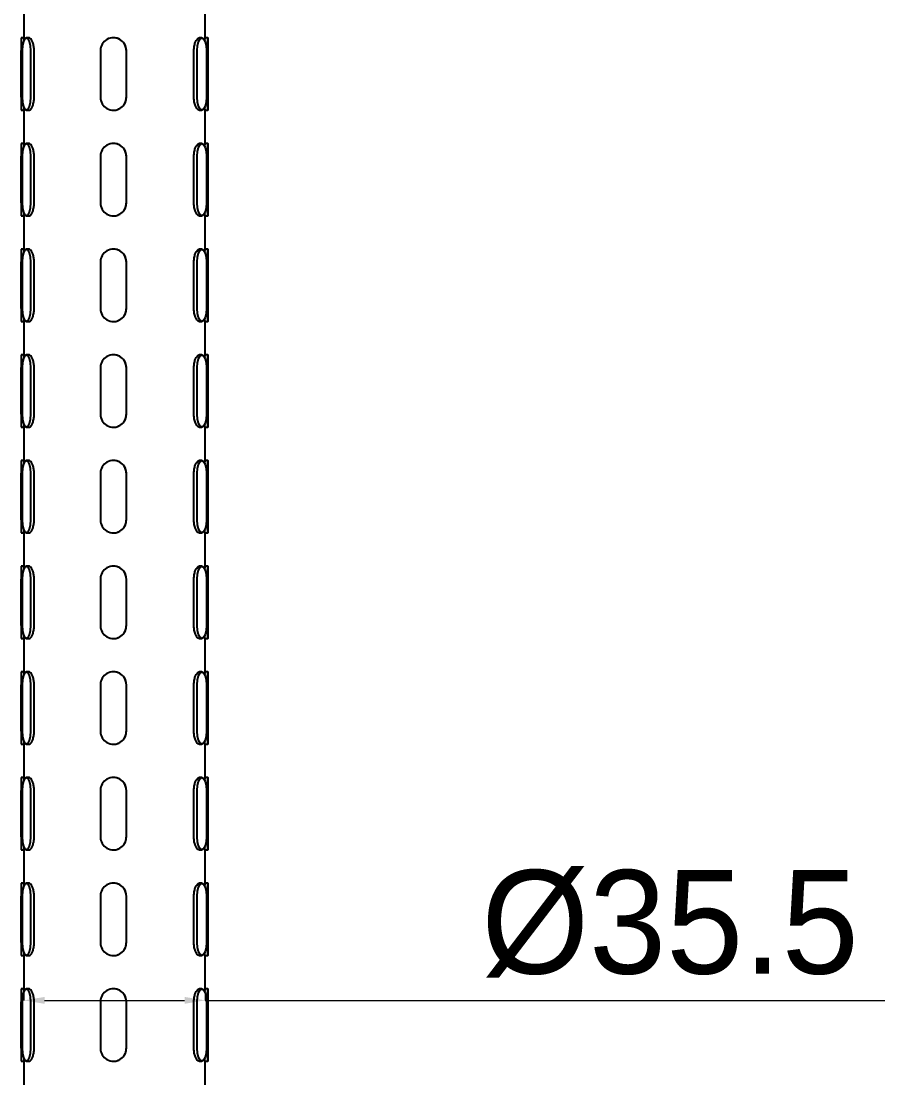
# Model space of a CAD drawing. Extents: x 0 to 2604, y 0 to 1908.
# Drawn here: x 962.3 to 1129, y 875.8 to 1079.8 of the extents above; entities that cross this region are included whole.
import ezdxf

# ---------------------------------------------------------------- set-up
doc = ezdxf.new("R2010")
doc.units = 0
doc.header["$LTSCALE"] = 10
doc.header["$MEASUREMENT"] = 0
doc.header["$PDMODE"] = 3
doc.header["$PDSIZE"] = -10
doc.layers.get('0').update_dxf_attribs({"linetype": 'CONTINUOUS'})
doc.layers.get('DEFPOINTS').update_dxf_attribs({"linetype": 'CONTINUOUS'})
doc.styles.add('Daelim Dimension', font='')
doc.styles.get('Daelim Dimension').set_extended_font_data('나눔고딕')
doc.dimstyles.new('DEFAULT', dxfattribs={"dimscale": 2, "dimtxt": 2, "dimasz": 2, "dimexe": 0, "dimexo": 2, "dimgap": 1, "dimtad": 1, "dimdec": 0, "dimzin": 9, "dimdsep": 46, "dimtxsty": 'Daelim Dimension', "dimcen": 0.5, "dimclrd": 5, "dimclre": 5, "dimclrt": 256, "dimadec": 1, "dimazin": 0, "dimtfac": 1, "dimtdec": 0, "dimtix": 1, "dimtmove": 0, "dimatfit": 3, "dimfxl": 1, "dimtolj": 1, "dimtzin": 1, "dimlwd": 9, "dimlwe": 9, "dimarcsym": 0})

# ---------------------------------------------------------------- blocks, each defined once
blk = doc.blocks.new('*D1')
at = {"color": 5, "lineweight": 9, "transparency": 16777216}
for p, q in [((962.84, 892.23), (962.84, 890.81)), ((997.84, 892.23), (997.84, 890.81)), ((966.84, 890.81), (993.84, 890.81)), ((997.84, 890.81), (1129.03, 890.81))]:
    blk.add_line(p, q, dxfattribs=at)
at = {"color": 5, "transparency": 16777216}
for points in [[(966.84, 891.47), (966.84, 890.14), (962.84, 890.81)], [(993.84, 891.47), (993.84, 890.14), (997.84, 890.81)]]:
    blk.add_solid(points, dxfattribs=at)
at = {"layer": 'DEFPOINTS', "color": 0, "transparency": 16777216}
for p in [(962.84, 896.23), (997.84, 896.23), (997.84, 890.81)]:
    blk.add_point(p, dxfattribs=at)
at = {"color": 7, "transparency": 16777216, "insert": (1087.57, 905.58), "char_height": 20, "attachment_point": 5, "style": 'Daelim Dimension'}
blk.add_mtext('\\A1;%%C35.5', dxfattribs=at)

msp = doc.modelspace()

# ---------------------------------------------------------------- linework, layer by layer
at = {"color": 7, "linetype": 'Continuous', "lineweight": 25}
for p, q in [((962.84, 1083.06), (962.84, 1076.6)), ((997.84, 1076.63), (997.84, 1083.09)), ((962.84, 1076.65), (962.34, 1076.65)), ((963.82, 1076.65), (963.35, 1076.65)), ((980.11, 1076.65), (980.11, 1076.65)), ((997.17, 1076.65), (996.7, 1076.65)), ((998.34, 1076.65), (997.83, 1076.65)), ((962.31, 1065.15), (962.31, 1074.15)), ((962.52, 1074.15), (962.52, 1065.15)), ((964.17, 1065.15), (964.17, 1074.15)), ((964.81, 1065.15), (964.81, 1074.15)), ((977.61, 1074.15), (977.61, 1065.15)), ((982.61, 1065.15), (982.61, 1074.15)), ((982.62, 1065.15), (982.62, 1074.15)), ((995.65, 1065.15), (995.65, 1074.15)), ((996.29, 1065.15), (996.29, 1074.15)), ((998.06, 1074.15), (998.06, 1065.15)), ((998.3, 1065.15), (998.3, 1074.15)), ((998.37, 1074.15), (998.37, 1065.15)), ((962.34, 1062.65), (962.84, 1062.65)), ((962.84, 1062.66), (962.84, 1056.2)), ((963.35, 1062.65), (963.82, 1062.65)), ((980.11, 1062.65), (980.11, 1062.65)), ((996.7, 1062.65), (997.17, 1062.65)), ((997.83, 1062.65), (998.34, 1062.65)), ((997.84, 1056.23), (997.84, 1062.69)), ((962.84, 1056.25), (962.34, 1056.25)), ((963.82, 1056.25), (963.35, 1056.25)), ((980.11, 1056.25), (980.11, 1056.25)), ((997.17, 1056.25), (996.7, 1056.25)), ((998.34, 1056.25), (997.83, 1056.25)), ((962.31, 1044.75), (962.31, 1053.75)), ((962.52, 1053.75), (962.52, 1044.75)), ((964.17, 1044.75), (964.17, 1053.75)), ((964.81, 1044.75), (964.81, 1053.75)), ((977.61, 1053.75), (977.61, 1044.75)), ((982.61, 1044.75), (982.61, 1053.75)), ((982.62, 1044.75), (982.62, 1053.75)), ((995.65, 1044.75), (995.65, 1053.75)), ((996.29, 1044.75), (996.29, 1053.75)), ((998.06, 1053.75), (998.06, 1044.75)), ((998.3, 1044.75), (998.3, 1053.75)), ((998.37, 1053.75), (998.37, 1044.75)), ((962.34, 1042.25), (962.84, 1042.25)), ((962.84, 1042.26), (962.84, 1035.8)), ((963.35, 1042.25), (963.82, 1042.25)), ((980.11, 1042.25), (980.11, 1042.25)), ((996.7, 1042.25), (997.17, 1042.25)), ((997.83, 1042.25), (998.34, 1042.25)), ((997.84, 1035.83), (997.84, 1042.29)), ((962.84, 1035.85), (962.34, 1035.85)), ((963.82, 1035.85), (963.35, 1035.85)), ((980.11, 1035.85), (980.11, 1035.85)), ((997.17, 1035.85), (996.7, 1035.85)), ((998.34, 1035.85), (997.83, 1035.85)), ((962.31, 1024.35), (962.31, 1033.35)), ((962.52, 1033.35), (962.52, 1024.35)), ((964.17, 1024.35), (964.17, 1033.35)), ((964.81, 1024.35), (964.81, 1033.35)), ((977.61, 1033.35), (977.61, 1024.35)), ((982.61, 1024.35), (982.61, 1033.35)), ((982.62, 1024.35), (982.62, 1033.35)), ((995.65, 1024.35), (995.65, 1033.35)), ((996.29, 1024.35), (996.29, 1033.35)), ((998.06, 1033.35), (998.06, 1024.35)), ((998.3, 1024.35), (998.3, 1033.35)), ((998.37, 1033.35), (998.37, 1024.35)), ((962.34, 1021.85), (962.84, 1021.85)), ((962.84, 1021.86), (962.84, 1015.4)), ((963.35, 1021.85), (963.82, 1021.85)), ((980.11, 1021.85), (980.11, 1021.85)), ((996.7, 1021.85), (997.17, 1021.85)), ((997.83, 1021.85), (998.34, 1021.85)), ((997.84, 1015.43), (997.84, 1021.89)), ((962.84, 1015.45), (962.34, 1015.45)), ((963.82, 1015.45), (963.35, 1015.45)), ((980.11, 1015.45), (980.11, 1015.45)), ((997.17, 1015.45), (996.7, 1015.45)), ((998.34, 1015.45), (997.83, 1015.45)), ((962.31, 1003.95), (962.31, 1012.95)), ((962.52, 1012.95), (962.52, 1003.95)), ((964.17, 1003.95), (964.17, 1012.95)), ((964.81, 1003.95), (964.81, 1012.95)), ((977.61, 1012.95), (977.61, 1003.95)), ((982.61, 1003.95), (982.61, 1012.95)), ((982.62, 1003.95), (982.62, 1012.95)), ((995.65, 1003.95), (995.65, 1012.95)), ((996.29, 1003.95), (996.29, 1012.95)), ((998.06, 1012.95), (998.06, 1003.95)), ((998.3, 1003.95), (998.3, 1012.95)), ((998.37, 1012.95), (998.37, 1003.95)), ((962.34, 1001.45), (962.84, 1001.45)), ((962.84, 1001.46), (962.84, 995)), ((963.35, 1001.45), (963.82, 1001.45)), ((980.11, 1001.45), (980.11, 1001.45)), ((996.7, 1001.45), (997.17, 1001.45)), ((997.83, 1001.45), (998.34, 1001.45)), ((997.84, 995.03), (997.84, 1001.49)), ((962.84, 995.05), (962.34, 995.05)), ((963.82, 995.05), (963.35, 995.05)), ((980.11, 995.05), (980.11, 995.05)), ((997.17, 995.05), (996.7, 995.05)), ((998.34, 995.05), (997.83, 995.05)), ((962.31, 983.55), (962.31, 992.55)), ((962.52, 992.55), (962.52, 983.55)), ((964.17, 983.55), (964.17, 992.55)), ((964.81, 983.55), (964.81, 992.55)), ((977.61, 992.55), (977.61, 983.55)), ((982.61, 983.55), (982.61, 992.55)), ((982.62, 983.55), (982.62, 992.55)), ((995.65, 983.55), (995.65, 992.55)), ((996.29, 983.55), (996.29, 992.55)), ((998.06, 992.55), (998.06, 983.55)), ((998.3, 983.55), (998.3, 992.55)), ((998.37, 992.55), (998.37, 983.55)), ((962.34, 981.05), (962.84, 981.05)), ((962.84, 981.06), (962.84, 974.6)), ((963.35, 981.05), (963.82, 981.05)), ((980.11, 981.05), (980.11, 981.05)), ((996.7, 981.05), (997.17, 981.05)), ((997.83, 981.05), (998.34, 981.05)), ((997.84, 974.63), (997.84, 981.09)), ((962.84, 974.65), (962.34, 974.65)), ((963.82, 974.65), (963.35, 974.65)), ((980.11, 974.65), (980.11, 974.65)), ((997.17, 974.65), (996.7, 974.65)), ((998.34, 974.65), (997.83, 974.65)), ((962.31, 963.15), (962.31, 972.15)), ((962.52, 972.15), (962.52, 963.15)), ((964.17, 963.15), (964.17, 972.15)), ((964.81, 963.15), (964.81, 972.15)), ((977.61, 972.15), (977.61, 963.15)), ((982.61, 963.15), (982.61, 972.15)), ((982.62, 963.15), (982.62, 972.15)), ((995.65, 963.15), (995.65, 972.15)), ((996.29, 963.15), (996.29, 972.15)), ((998.06, 972.15), (998.06, 963.15)), ((998.3, 963.15), (998.3, 972.15)), ((998.37, 972.15), (998.37, 963.15)), ((962.34, 960.65), (962.84, 960.65)), ((962.84, 960.66), (962.84, 954.2)), ((963.35, 960.65), (963.82, 960.65)), ((980.11, 960.65), (980.11, 960.65)), ((996.7, 960.65), (997.17, 960.65)), ((997.83, 960.65), (998.34, 960.65)), ((997.84, 954.23), (997.84, 960.69)), ((962.84, 954.25), (962.34, 954.25)), ((963.82, 954.25), (963.35, 954.25)), ((980.11, 954.25), (980.11, 954.25)), ((997.17, 954.25), (996.7, 954.25)), ((998.34, 954.25), (997.83, 954.25)), ((962.31, 942.75), (962.31, 951.75)), ((962.52, 951.75), (962.52, 942.75)), ((964.17, 942.75), (964.17, 951.75)), ((964.81, 942.75), (964.81, 951.75)), ((977.61, 951.75), (977.61, 942.75)), ((982.61, 942.75), (982.61, 951.75)), ((982.62, 942.75), (982.62, 951.75)), ((995.65, 942.75), (995.65, 951.75)), ((996.29, 942.75), (996.29, 951.75)), ((998.06, 951.75), (998.06, 942.75)), ((998.3, 942.75), (998.3, 951.75)), ((998.37, 951.75), (998.37, 942.75)), ((962.34, 940.25), (962.84, 940.25)), ((962.84, 940.26), (962.84, 933.8)), ((963.35, 940.25), (963.82, 940.25)), ((980.11, 940.25), (980.11, 940.25)), ((996.7, 940.25), (997.17, 940.25)), ((997.83, 940.25), (998.34, 940.25)), ((997.84, 933.83), (997.84, 940.29)), ((962.84, 933.85), (962.34, 933.85)), ((963.82, 933.85), (963.35, 933.85)), ((980.11, 933.85), (980.11, 933.85)), ((997.17, 933.85), (996.7, 933.85)), ((998.34, 933.85), (997.83, 933.85)), ((962.31, 922.35), (962.31, 931.35)), ((962.52, 931.35), (962.52, 922.35)), ((964.17, 922.35), (964.17, 931.35)), ((964.81, 922.35), (964.81, 931.35)), ((977.61, 931.35), (977.61, 922.35)), ((982.61, 922.35), (982.61, 931.35)), ((982.62, 922.35), (982.62, 931.35)), ((995.65, 922.35), (995.65, 931.35)), ((996.29, 922.35), (996.29, 931.35)), ((998.06, 931.35), (998.06, 922.35)), ((998.3, 922.35), (998.3, 931.35)), ((998.37, 931.35), (998.37, 922.35)), ((962.34, 919.85), (962.84, 919.85)), ((962.84, 919.86), (962.84, 913.4)), ((963.35, 919.85), (963.82, 919.85)), ((980.11, 919.85), (980.11, 919.85)), ((996.7, 919.85), (997.17, 919.85)), ((997.83, 919.85), (998.34, 919.85)), ((997.84, 913.43), (997.84, 919.89)), ((962.84, 913.45), (962.34, 913.45)), ((963.82, 913.45), (963.35, 913.45)), ((980.11, 913.45), (980.11, 913.45)), ((997.17, 913.45), (996.7, 913.45)), ((998.34, 913.45), (997.83, 913.45)), ((962.31, 901.95), (962.31, 910.95)), ((962.52, 910.95), (962.52, 901.95)), ((964.17, 901.95), (964.17, 910.95)), ((964.81, 901.95), (964.81, 910.95)), ((977.61, 910.95), (977.61, 901.95)), ((982.61, 901.95), (982.61, 910.95)), ((982.62, 901.95), (982.62, 910.95)), ((995.65, 901.95), (995.65, 910.95)), ((996.29, 901.95), (996.29, 910.95)), ((998.06, 910.95), (998.06, 901.95)), ((998.3, 901.95), (998.3, 910.95)), ((998.37, 910.95), (998.37, 901.95)), ((962.34, 899.45), (962.84, 899.45)), ((962.84, 899.46), (962.84, 893)), ((963.35, 899.45), (963.82, 899.45)), ((980.11, 899.45), (980.11, 899.45)), ((996.7, 899.45), (997.17, 899.45)), ((997.83, 899.45), (998.34, 899.45)), ((997.84, 893.03), (997.84, 899.49)), ((962.84, 893.05), (962.34, 893.05)), ((963.82, 893.05), (963.35, 893.05)), ((980.11, 893.05), (980.11, 893.05)), ((997.17, 893.05), (996.7, 893.05)), ((998.34, 893.05), (997.83, 893.05)), ((962.31, 881.55), (962.31, 890.55)), ((962.52, 890.55), (962.52, 881.55)), ((964.17, 881.55), (964.17, 890.55)), ((964.81, 881.55), (964.81, 890.55)), ((977.61, 890.55), (977.61, 881.55)), ((982.61, 881.55), (982.61, 890.55)), ((982.62, 881.55), (982.62, 890.55)), ((995.65, 881.55), (995.65, 890.55)), ((996.29, 881.55), (996.29, 890.55)), ((998.06, 890.55), (998.06, 881.55)), ((998.3, 881.55), (998.3, 890.55)), ((998.37, 890.55), (998.37, 881.55)), ((962.34, 879.05), (962.84, 879.05)), ((962.84, 879.06), (962.84, 872.6)), ((963.35, 879.05), (963.82, 879.05)), ((980.11, 879.05), (980.11, 879.05)), ((996.7, 879.05), (997.17, 879.05)), ((997.83, 879.05), (998.34, 879.05)), ((997.84, 872.63), (997.84, 879.09))]:
    msp.add_line(p, q, dxfattribs=at)
at = {"color": 7, "linetype": 'Continuous', "lineweight": 25, "flags": 128}
for points in [[(964.17, 1074.15), (964.11, 1075.1), (963.93, 1075.91), (963.66, 1076.46), (963.35, 1076.65), (963.03, 1076.46), (962.76, 1075.91), (962.58, 1075.1), (962.52, 1074.15)], [(996.29, 1074.15), (996.35, 1075.1), (996.55, 1075.91), (996.83, 1076.46), (997.17, 1076.65), (997.51, 1076.46), (997.8, 1075.91), (997.99, 1075.1), (998.06, 1074.15)], [(998.3, 1074.15), (998.31, 1075.1), (998.31, 1075.91), (998.32, 1076.46), (998.34, 1076.65), (998.35, 1076.46), (998.36, 1075.91), (998.36, 1075.1), (998.37, 1074.15)], [(962.52, 1065.15), (962.58, 1064.19), (962.76, 1063.38), (963.03, 1062.84), (963.35, 1062.65), (963.66, 1062.84), (963.93, 1063.38), (964.11, 1064.19), (964.17, 1065.15)], [(998.06, 1065.15), (997.99, 1064.19), (997.8, 1063.38), (997.51, 1062.84), (997.17, 1062.65), (996.83, 1062.84), (996.55, 1063.38), (996.35, 1064.19), (996.29, 1065.15)], [(998.37, 1065.15), (998.36, 1064.19), (998.36, 1063.38), (998.35, 1062.84), (998.34, 1062.65), (998.32, 1062.84), (998.31, 1063.38), (998.31, 1064.19), (998.3, 1065.15)], [(964.17, 1053.75), (964.11, 1054.7), (963.93, 1055.51), (963.66, 1056.06), (963.35, 1056.25), (963.03, 1056.06), (962.76, 1055.51), (962.58, 1054.7), (962.52, 1053.75)], [(996.29, 1053.75), (996.35, 1054.7), (996.55, 1055.51), (996.83, 1056.06), (997.17, 1056.25), (997.51, 1056.06), (997.8, 1055.51), (997.99, 1054.7), (998.06, 1053.75)], [(998.3, 1053.75), (998.31, 1054.7), (998.31, 1055.51), (998.32, 1056.06), (998.34, 1056.25), (998.35, 1056.06), (998.36, 1055.51), (998.36, 1054.7), (998.37, 1053.75)], [(962.52, 1044.75), (962.58, 1043.79), (962.76, 1042.98), (963.03, 1042.44), (963.35, 1042.25), (963.66, 1042.44), (963.93, 1042.98), (964.11, 1043.79), (964.17, 1044.75)], [(998.06, 1044.75), (997.99, 1043.79), (997.8, 1042.98), (997.51, 1042.44), (997.17, 1042.25), (996.83, 1042.44), (996.55, 1042.98), (996.35, 1043.79), (996.29, 1044.75)], [(998.37, 1044.75), (998.36, 1043.79), (998.36, 1042.98), (998.35, 1042.44), (998.34, 1042.25), (998.32, 1042.44), (998.31, 1042.98), (998.31, 1043.79), (998.3, 1044.75)], [(964.17, 1033.35), (964.11, 1034.3), (963.93, 1035.11), (963.66, 1035.66), (963.35, 1035.85), (963.03, 1035.66), (962.76, 1035.11), (962.58, 1034.3), (962.52, 1033.35)], [(996.29, 1033.35), (996.35, 1034.3), (996.55, 1035.11), (996.83, 1035.66), (997.17, 1035.85), (997.51, 1035.66), (997.8, 1035.11), (997.99, 1034.3), (998.06, 1033.35)], [(998.3, 1033.35), (998.31, 1034.3), (998.31, 1035.11), (998.32, 1035.66), (998.34, 1035.85), (998.35, 1035.66), (998.36, 1035.11), (998.36, 1034.3), (998.37, 1033.35)], [(962.52, 1024.35), (962.58, 1023.39), (962.76, 1022.58), (963.03, 1022.04), (963.35, 1021.85), (963.66, 1022.04), (963.93, 1022.58), (964.11, 1023.39), (964.17, 1024.35)], [(998.06, 1024.35), (997.99, 1023.39), (997.8, 1022.58), (997.51, 1022.04), (997.17, 1021.85), (996.83, 1022.04), (996.55, 1022.58), (996.35, 1023.39), (996.29, 1024.35)], [(998.37, 1024.35), (998.36, 1023.39), (998.36, 1022.58), (998.35, 1022.04), (998.34, 1021.85), (998.32, 1022.04), (998.31, 1022.58), (998.31, 1023.39), (998.3, 1024.35)], [(964.17, 1012.95), (964.11, 1013.9), (963.93, 1014.71), (963.66, 1015.26), (963.35, 1015.45), (963.03, 1015.26), (962.76, 1014.71), (962.58, 1013.9), (962.52, 1012.95)], [(996.29, 1012.95), (996.35, 1013.9), (996.55, 1014.71), (996.83, 1015.26), (997.17, 1015.45), (997.51, 1015.26), (997.8, 1014.71), (997.99, 1013.9), (998.06, 1012.95)], [(998.3, 1012.95), (998.31, 1013.9), (998.31, 1014.71), (998.32, 1015.26), (998.34, 1015.45), (998.35, 1015.26), (998.36, 1014.71), (998.36, 1013.9), (998.37, 1012.95)], [(962.52, 1003.95), (962.58, 1002.99), (962.76, 1002.18), (963.03, 1001.64), (963.35, 1001.45), (963.66, 1001.64), (963.93, 1002.18), (964.11, 1002.99), (964.17, 1003.95)], [(998.06, 1003.95), (997.99, 1002.99), (997.8, 1002.18), (997.51, 1001.64), (997.17, 1001.45), (996.83, 1001.64), (996.55, 1002.18), (996.35, 1002.99), (996.29, 1003.95)], [(998.37, 1003.95), (998.36, 1002.99), (998.36, 1002.18), (998.35, 1001.64), (998.34, 1001.45), (998.32, 1001.64), (998.31, 1002.18), (998.31, 1002.99), (998.3, 1003.95)], [(964.17, 992.55), (964.11, 993.5), (963.93, 994.31), (963.66, 994.86), (963.35, 995.05), (963.03, 994.86), (962.76, 994.31), (962.58, 993.5), (962.52, 992.55)], [(996.29, 992.55), (996.35, 993.5), (996.55, 994.31), (996.83, 994.86), (997.17, 995.05), (997.51, 994.86), (997.8, 994.31), (997.99, 993.5), (998.06, 992.55)], [(998.3, 992.55), (998.31, 993.5), (998.31, 994.31), (998.32, 994.86), (998.34, 995.05), (998.35, 994.86), (998.36, 994.31), (998.36, 993.5), (998.37, 992.55)], [(962.52, 983.55), (962.58, 982.59), (962.76, 981.78), (963.03, 981.24), (963.35, 981.05), (963.66, 981.24), (963.93, 981.78), (964.11, 982.59), (964.17, 983.55)], [(998.06, 983.55), (997.99, 982.59), (997.8, 981.78), (997.51, 981.24), (997.17, 981.05), (996.83, 981.24), (996.55, 981.78), (996.35, 982.59), (996.29, 983.55)], [(998.37, 983.55), (998.36, 982.59), (998.36, 981.78), (998.35, 981.24), (998.34, 981.05), (998.32, 981.24), (998.31, 981.78), (998.31, 982.59), (998.3, 983.55)], [(964.17, 972.15), (964.11, 973.1), (963.93, 973.91), (963.66, 974.46), (963.35, 974.65), (963.03, 974.46), (962.76, 973.91), (962.58, 973.1), (962.52, 972.15)], [(996.29, 972.15), (996.35, 973.1), (996.55, 973.91), (996.83, 974.46), (997.17, 974.65), (997.51, 974.46), (997.8, 973.91), (997.99, 973.1), (998.06, 972.15)], [(998.3, 972.15), (998.31, 973.1), (998.31, 973.91), (998.32, 974.46), (998.34, 974.65), (998.35, 974.46), (998.36, 973.91), (998.36, 973.1), (998.37, 972.15)], [(962.52, 963.15), (962.58, 962.19), (962.76, 961.38), (963.03, 960.84), (963.35, 960.65), (963.66, 960.84), (963.93, 961.38), (964.11, 962.19), (964.17, 963.15)], [(998.06, 963.15), (997.99, 962.19), (997.8, 961.38), (997.51, 960.84), (997.17, 960.65), (996.83, 960.84), (996.55, 961.38), (996.35, 962.19), (996.29, 963.15)], [(998.37, 963.15), (998.36, 962.19), (998.36, 961.38), (998.35, 960.84), (998.34, 960.65), (998.32, 960.84), (998.31, 961.38), (998.31, 962.19), (998.3, 963.15)], [(964.17, 951.75), (964.11, 952.7), (963.93, 953.51), (963.66, 954.06), (963.35, 954.25), (963.03, 954.06), (962.76, 953.51), (962.58, 952.7), (962.52, 951.75)], [(996.29, 951.75), (996.35, 952.7), (996.55, 953.51), (996.83, 954.06), (997.17, 954.25), (997.51, 954.06), (997.8, 953.51), (997.99, 952.7), (998.06, 951.75)], [(998.3, 951.75), (998.31, 952.7), (998.31, 953.51), (998.32, 954.06), (998.34, 954.25), (998.35, 954.06), (998.36, 953.51), (998.36, 952.7), (998.37, 951.75)], [(962.52, 942.75), (962.58, 941.79), (962.76, 940.98), (963.03, 940.44), (963.35, 940.25), (963.66, 940.44), (963.93, 940.98), (964.11, 941.79), (964.17, 942.75)], [(998.06, 942.75), (997.99, 941.79), (997.8, 940.98), (997.51, 940.44), (997.17, 940.25), (996.83, 940.44), (996.55, 940.98), (996.35, 941.79), (996.29, 942.75)], [(998.37, 942.75), (998.36, 941.79), (998.36, 940.98), (998.35, 940.44), (998.34, 940.25), (998.32, 940.44), (998.31, 940.98), (998.31, 941.79), (998.3, 942.75)], [(964.17, 931.35), (964.11, 932.3), (963.93, 933.11), (963.66, 933.66), (963.35, 933.85), (963.03, 933.66), (962.76, 933.11), (962.58, 932.3), (962.52, 931.35)], [(996.29, 931.35), (996.35, 932.3), (996.55, 933.11), (996.83, 933.66), (997.17, 933.85), (997.51, 933.66), (997.8, 933.11), (997.99, 932.3), (998.06, 931.35)], [(998.3, 931.35), (998.31, 932.3), (998.31, 933.11), (998.32, 933.66), (998.34, 933.85), (998.35, 933.66), (998.36, 933.11), (998.36, 932.3), (998.37, 931.35)], [(962.52, 922.35), (962.58, 921.39), (962.76, 920.58), (963.03, 920.04), (963.35, 919.85), (963.66, 920.04), (963.93, 920.58), (964.11, 921.39), (964.17, 922.35)], [(998.06, 922.35), (997.99, 921.39), (997.8, 920.58), (997.51, 920.04), (997.17, 919.85), (996.83, 920.04), (996.55, 920.58), (996.35, 921.39), (996.29, 922.35)], [(998.37, 922.35), (998.36, 921.39), (998.36, 920.58), (998.35, 920.04), (998.34, 919.85), (998.32, 920.04), (998.31, 920.58), (998.31, 921.39), (998.3, 922.35)], [(964.17, 910.95), (964.11, 911.9), (963.93, 912.71), (963.66, 913.26), (963.35, 913.45), (963.03, 913.26), (962.76, 912.71), (962.58, 911.9), (962.52, 910.95)], [(996.29, 910.95), (996.35, 911.9), (996.55, 912.71), (996.83, 913.26), (997.17, 913.45), (997.51, 913.26), (997.8, 912.71), (997.99, 911.9), (998.06, 910.95)], [(998.3, 910.95), (998.31, 911.9), (998.31, 912.71), (998.32, 913.26), (998.34, 913.45), (998.35, 913.26), (998.36, 912.71), (998.36, 911.9), (998.37, 910.95)], [(962.52, 901.95), (962.58, 900.99), (962.76, 900.18), (963.03, 899.64), (963.35, 899.45), (963.66, 899.64), (963.93, 900.18), (964.11, 900.99), (964.17, 901.95)], [(998.06, 901.95), (997.99, 900.99), (997.8, 900.18), (997.51, 899.64), (997.17, 899.45), (996.83, 899.64), (996.55, 900.18), (996.35, 900.99), (996.29, 901.95)], [(998.37, 901.95), (998.36, 900.99), (998.36, 900.18), (998.35, 899.64), (998.34, 899.45), (998.32, 899.64), (998.31, 900.18), (998.31, 900.99), (998.3, 901.95)], [(964.17, 890.55), (964.11, 891.5), (963.93, 892.31), (963.66, 892.86), (963.35, 893.05), (963.03, 892.86), (962.76, 892.31), (962.58, 891.5), (962.52, 890.55)], [(996.29, 890.55), (996.35, 891.5), (996.55, 892.31), (996.83, 892.86), (997.17, 893.05), (997.51, 892.86), (997.8, 892.31), (997.99, 891.5), (998.06, 890.55)], [(998.3, 890.55), (998.31, 891.5), (998.31, 892.31), (998.32, 892.86), (998.34, 893.05), (998.35, 892.86), (998.36, 892.31), (998.36, 891.5), (998.37, 890.55)], [(962.52, 881.55), (962.58, 880.59), (962.76, 879.78), (963.03, 879.24), (963.35, 879.05), (963.66, 879.24), (963.93, 879.78), (964.11, 880.59), (964.17, 881.55)], [(998.06, 881.55), (997.99, 880.59), (997.8, 879.78), (997.51, 879.24), (997.17, 879.05), (996.83, 879.24), (996.55, 879.78), (996.35, 880.59), (996.29, 881.55)], [(998.37, 881.55), (998.36, 880.59), (998.36, 879.78), (998.35, 879.24), (998.34, 879.05), (998.32, 879.24), (998.31, 879.78), (998.31, 880.59), (998.3, 881.55)]]:
    msp.add_lwpolyline(points, dxfattribs=at)
at = {"color": 7, "linetype": 'Continuous', "lineweight": 25}
for centre, radius, start, end in [((1011.64, 1074.77), 49.34, 177.8221, 180.7257), ((980.11, 1074.15), 2.5, 359.9965, 180.0035), ((1011.64, 1064.52), 49.34, 179.2743, 182.1779), ((980.11, 1065.15), 2.5, 179.9965, 0.0035), ((1011.64, 1054.37), 49.34, 177.8221, 180.7257), ((980.11, 1053.75), 2.5, 359.9965, 180.0035), ((1011.64, 1044.12), 49.34, 179.2743, 182.1779), ((980.11, 1044.75), 2.5, 179.9965, 0.0035), ((1011.64, 1033.97), 49.34, 177.8221, 180.7257), ((980.11, 1033.35), 2.5, 359.9965, 180.0035), ((1011.64, 1023.72), 49.34, 179.2743, 182.1779), ((980.11, 1024.35), 2.5, 179.9965, 0.0035), ((1011.64, 1013.57), 49.34, 177.8221, 180.7257), ((980.11, 1012.95), 2.5, 359.9965, 180.0035), ((1011.64, 1003.32), 49.34, 179.2743, 182.1779), ((980.11, 1003.95), 2.5, 179.9965, 0.0035), ((1011.64, 993.17), 49.34, 177.8221, 180.7257), ((980.11, 992.55), 2.5, 359.9965, 180.0035), ((1011.64, 982.92), 49.34, 179.2743, 182.1779), ((980.11, 983.55), 2.5, 179.9965, 0.0035), ((1011.64, 972.77), 49.34, 177.8221, 180.7257), ((980.11, 972.15), 2.5, 359.9965, 180.0035), ((1011.64, 962.52), 49.34, 179.2743, 182.1779), ((980.11, 963.15), 2.5, 179.9965, 0.0035), ((1011.64, 952.37), 49.34, 177.8221, 180.7257), ((980.11, 951.75), 2.5, 359.9965, 180.0035), ((1011.64, 942.12), 49.34, 179.2743, 182.1779), ((980.11, 942.75), 2.5, 179.9965, 0.0035), ((1011.64, 931.97), 49.34, 177.8221, 180.7257), ((980.11, 931.35), 2.5, 359.9965, 180.0035), ((1011.64, 921.72), 49.34, 179.2743, 182.1779), ((980.11, 922.35), 2.5, 179.9965, 0.0035), ((1011.64, 911.57), 49.34, 177.8221, 180.7257), ((980.11, 910.95), 2.5, 359.9965, 180.0035), ((1011.64, 901.32), 49.34, 179.2743, 182.1779), ((980.11, 901.95), 2.5, 179.9965, 0.0035), ((1011.64, 891.17), 49.34, 177.8221, 180.7257), ((980.11, 890.55), 2.5, 359.9965, 180.0035), ((1011.64, 880.92), 49.34, 179.2743, 182.1779), ((980.11, 881.55), 2.5, 179.9965, 0.0035)]:
    msp.add_arc(centre, radius, start, end, dxfattribs=at)
for points, knots in [([(962.88, 1076.15), (962.88, 1076.19), (962.86, 1076.42), (962.84, 1076.59), (962.84, 1076.6), (962.84, 1076.6)], [0, 0, 0, 0, 0.1174528, 0.747636, 1, 1, 1, 1]), ([(964.81, 1074.15), (964.8, 1074.43), (964.77, 1074.98), (964.58, 1075.73), (964.31, 1076.29), (964.04, 1076.61), (963.88, 1076.61), (963.82, 1076.61)], [0, 0, 0, 0, 0.213248, 0.426444, 0.641012, 0.856495, 1, 1, 1, 1]), ([(982.62, 1074.15), (982.59, 1074.43), (982.53, 1074.98), (982.11, 1075.73), (981.48, 1076.29), (980.77, 1076.61), (980.3, 1076.61), (980.11, 1076.61)], [0, 0, 0, 0, 0.213248, 0.426444, 0.641012, 0.856495, 1, 1, 1, 1]), ([(995.65, 1074.15), (995.66, 1074.43), (995.69, 1074.98), (995.9, 1075.73), (996.18, 1076.29), (996.47, 1076.61), (996.63, 1076.61), (996.7, 1076.61)], [0, 0, 0, 0, 0.213248, 0.426444, 0.641012, 0.856495, 1, 1, 1, 1]), ([(997.74, 1076.01), (997.75, 1076.1), (997.78, 1076.38), (997.82, 1076.61), (997.83, 1076.61), (997.83, 1076.61)], [0, 0, 0, 0, 0.208826, 0.683729, 1, 1, 1, 1]), ([(963.82, 1062.68), (963.85, 1062.67), (963.97, 1062.63), (964.21, 1062.86), (964.49, 1063.33), (964.71, 1064.03), (964.8, 1064.67), (964.81, 1065.05), (964.81, 1065.15)], [0, 0, 0, 0, 0.070496, 0.28295, 0.496154, 0.711255, 0.926476, 1, 1, 1, 1]), ([(980.12, 1062.68), (980.21, 1062.67), (980.58, 1062.63), (981.21, 1062.86), (981.91, 1063.33), (982.41, 1064.03), (982.6, 1064.67), (982.61, 1065.05), (982.62, 1065.15)], [0, 0, 0, 0, 0.070496, 0.28295, 0.496154, 0.711255, 0.926476, 1, 1, 1, 1]), ([(996.7, 1062.68), (996.67, 1062.67), (996.54, 1062.63), (996.29, 1062.86), (995.99, 1063.33), (995.75, 1064.03), (995.66, 1064.67), (995.65, 1065.05), (995.65, 1065.15)], [0, 0, 0, 0, 0.070496, 0.28295, 0.496154, 0.711255, 0.926476, 1, 1, 1, 1]), ([(962.84, 1062.66), (962.84, 1062.66), (962.83, 1062.64), (962.85, 1062.8), (962.87, 1063.05), (962.88, 1063.14)], [0, 0, 0, 0, 0.042138, 0.673183, 1, 1, 1, 1]), ([(997.83, 1062.68), (997.83, 1062.67), (997.83, 1062.63), (997.79, 1062.82), (997.76, 1063.13), (997.74, 1063.26)], [0, 0, 0, 0, 0.1570071, 0.6301764, 1, 1, 1, 1]), ([(962.88, 1055.75), (962.88, 1055.79), (962.86, 1056.02), (962.84, 1056.19), (962.84, 1056.2), (962.84, 1056.2)], [0, 0, 0, 0, 0.117453, 0.747636, 1, 1, 1, 1]), ([(964.81, 1053.75), (964.8, 1054.03), (964.77, 1054.58), (964.58, 1055.33), (964.31, 1055.89), (964.04, 1056.21), (963.88, 1056.21), (963.82, 1056.21)], [0, 0, 0, 0, 0.213248, 0.426444, 0.641012, 0.856495, 1, 1, 1, 1]), ([(982.62, 1053.75), (982.59, 1054.03), (982.53, 1054.58), (982.11, 1055.33), (981.48, 1055.89), (980.77, 1056.21), (980.3, 1056.21), (980.11, 1056.21)], [0, 0, 0, 0, 0.213248, 0.426444, 0.641012, 0.856495, 1, 1, 1, 1]), ([(995.65, 1053.75), (995.66, 1054.03), (995.69, 1054.58), (995.9, 1055.33), (996.18, 1055.89), (996.47, 1056.21), (996.63, 1056.21), (996.7, 1056.21)], [0, 0, 0, 0, 0.213248, 0.426444, 0.641012, 0.856495, 1, 1, 1, 1]), ([(997.74, 1055.61), (997.75, 1055.7), (997.78, 1055.98), (997.82, 1056.21), (997.83, 1056.21), (997.83, 1056.21)], [0, 0, 0, 0, 0.208826, 0.683729, 1, 1, 1, 1]), ([(963.82, 1042.28), (963.85, 1042.27), (963.97, 1042.23), (964.21, 1042.46), (964.49, 1042.93), (964.71, 1043.63), (964.8, 1044.27), (964.81, 1044.65), (964.81, 1044.75)], [0, 0, 0, 0, 0.070496, 0.28295, 0.496154, 0.711255, 0.926476, 1, 1, 1, 1]), ([(980.12, 1042.28), (980.21, 1042.27), (980.58, 1042.23), (981.21, 1042.46), (981.91, 1042.93), (982.41, 1043.63), (982.6, 1044.27), (982.61, 1044.65), (982.62, 1044.75)], [0, 0, 0, 0, 0.070496, 0.28295, 0.496154, 0.711255, 0.926476, 1, 1, 1, 1]), ([(996.7, 1042.28), (996.67, 1042.27), (996.54, 1042.23), (996.29, 1042.46), (995.99, 1042.93), (995.75, 1043.63), (995.66, 1044.27), (995.65, 1044.65), (995.65, 1044.75)], [0, 0, 0, 0, 0.070496, 0.28295, 0.496154, 0.711255, 0.926476, 1, 1, 1, 1]), ([(962.84, 1042.26), (962.84, 1042.26), (962.83, 1042.24), (962.85, 1042.4), (962.87, 1042.65), (962.88, 1042.74)], [0, 0, 0, 0, 0.042138, 0.673183, 1, 1, 1, 1]), ([(997.83, 1042.28), (997.83, 1042.27), (997.83, 1042.23), (997.79, 1042.42), (997.76, 1042.73), (997.74, 1042.86)], [0, 0, 0, 0, 0.157007, 0.630176, 1, 1, 1, 1]), ([(962.88, 1035.35), (962.88, 1035.39), (962.86, 1035.62), (962.84, 1035.79), (962.84, 1035.8), (962.84, 1035.8)], [0, 0, 0, 0, 0.117453, 0.747636, 1, 1, 1, 1]), ([(964.81, 1033.35), (964.8, 1033.63), (964.77, 1034.18), (964.58, 1034.93), (964.31, 1035.49), (964.04, 1035.81), (963.88, 1035.81), (963.82, 1035.81)], [0, 0, 0, 0, 0.213248, 0.426444, 0.641012, 0.856495, 1, 1, 1, 1]), ([(982.62, 1033.35), (982.59, 1033.63), (982.53, 1034.18), (982.11, 1034.93), (981.48, 1035.49), (980.77, 1035.81), (980.3, 1035.81), (980.11, 1035.81)], [0, 0, 0, 0, 0.213248, 0.426444, 0.641012, 0.856495, 1, 1, 1, 1]), ([(995.65, 1033.35), (995.66, 1033.63), (995.69, 1034.18), (995.9, 1034.93), (996.18, 1035.49), (996.47, 1035.81), (996.63, 1035.81), (996.7, 1035.81)], [0, 0, 0, 0, 0.213248, 0.426444, 0.641012, 0.856495, 1, 1, 1, 1]), ([(997.74, 1035.21), (997.75, 1035.3), (997.78, 1035.58), (997.82, 1035.81), (997.83, 1035.81), (997.83, 1035.81)], [0, 0, 0, 0, 0.208826, 0.683729, 1, 1, 1, 1]), ([(963.82, 1021.88), (963.85, 1021.87), (963.97, 1021.83), (964.21, 1022.06), (964.49, 1022.53), (964.71, 1023.23), (964.8, 1023.87), (964.81, 1024.25), (964.81, 1024.35)], [0, 0, 0, 0, 0.070496, 0.28295, 0.496154, 0.711255, 0.926476, 1, 1, 1, 1]), ([(980.12, 1021.88), (980.21, 1021.87), (980.58, 1021.83), (981.21, 1022.06), (981.91, 1022.53), (982.41, 1023.23), (982.6, 1023.87), (982.61, 1024.25), (982.62, 1024.35)], [0, 0, 0, 0, 0.070496, 0.28295, 0.496154, 0.711255, 0.926476, 1, 1, 1, 1]), ([(996.7, 1021.88), (996.67, 1021.87), (996.54, 1021.83), (996.29, 1022.06), (995.99, 1022.53), (995.75, 1023.23), (995.66, 1023.87), (995.65, 1024.25), (995.65, 1024.35)], [0, 0, 0, 0, 0.070496, 0.28295, 0.496154, 0.711255, 0.926476, 1, 1, 1, 1]), ([(962.84, 1021.86), (962.84, 1021.86), (962.83, 1021.84), (962.85, 1022), (962.87, 1022.25), (962.88, 1022.34)], [0, 0, 0, 0, 0.042138, 0.673183, 1, 1, 1, 1]), ([(997.83, 1021.88), (997.83, 1021.87), (997.83, 1021.83), (997.79, 1022.02), (997.76, 1022.33), (997.74, 1022.46)], [0, 0, 0, 0, 0.157007, 0.630176, 1, 1, 1, 1]), ([(962.88, 1014.95), (962.88, 1014.99), (962.86, 1015.22), (962.84, 1015.39), (962.84, 1015.4), (962.84, 1015.4)], [0, 0, 0, 0, 0.117453, 0.747636, 1, 1, 1, 1]), ([(964.81, 1012.95), (964.8, 1013.23), (964.77, 1013.78), (964.58, 1014.53), (964.31, 1015.09), (964.04, 1015.41), (963.88, 1015.41), (963.82, 1015.41)], [0, 0, 0, 0, 0.213248, 0.426444, 0.641012, 0.856495, 1, 1, 1, 1]), ([(982.62, 1012.95), (982.59, 1013.23), (982.53, 1013.78), (982.11, 1014.53), (981.48, 1015.09), (980.77, 1015.41), (980.3, 1015.41), (980.11, 1015.41)], [0, 0, 0, 0, 0.213248, 0.426444, 0.641012, 0.856495, 1, 1, 1, 1]), ([(995.65, 1012.95), (995.66, 1013.23), (995.69, 1013.78), (995.9, 1014.53), (996.18, 1015.09), (996.47, 1015.41), (996.63, 1015.41), (996.7, 1015.41)], [0, 0, 0, 0, 0.213248, 0.426444, 0.641012, 0.856495, 1, 1, 1, 1]), ([(997.74, 1014.81), (997.75, 1014.9), (997.78, 1015.18), (997.82, 1015.41), (997.83, 1015.41), (997.83, 1015.41)], [0, 0, 0, 0, 0.208826, 0.683729, 1, 1, 1, 1]), ([(963.82, 1001.48), (963.85, 1001.47), (963.97, 1001.43), (964.21, 1001.66), (964.49, 1002.13), (964.71, 1002.83), (964.8, 1003.47), (964.81, 1003.85), (964.81, 1003.95)], [0, 0, 0, 0, 0.070496, 0.28295, 0.496154, 0.711255, 0.926476, 1, 1, 1, 1]), ([(980.12, 1001.48), (980.21, 1001.47), (980.58, 1001.43), (981.21, 1001.66), (981.91, 1002.13), (982.41, 1002.83), (982.6, 1003.47), (982.61, 1003.85), (982.62, 1003.95)], [0, 0, 0, 0, 0.070496, 0.28295, 0.496154, 0.711255, 0.926476, 1, 1, 1, 1]), ([(996.7, 1001.48), (996.67, 1001.47), (996.54, 1001.43), (996.29, 1001.66), (995.99, 1002.13), (995.75, 1002.83), (995.66, 1003.47), (995.65, 1003.85), (995.65, 1003.95)], [0, 0, 0, 0, 0.070496, 0.28295, 0.496154, 0.711255, 0.926476, 1, 1, 1, 1]), ([(962.84, 1001.46), (962.84, 1001.46), (962.83, 1001.44), (962.85, 1001.6), (962.87, 1001.85), (962.88, 1001.94)], [0, 0, 0, 0, 0.0421383, 0.6731827, 1, 1, 1, 1]), ([(997.83, 1001.48), (997.83, 1001.47), (997.83, 1001.43), (997.79, 1001.62), (997.76, 1001.93), (997.74, 1002.06)], [0, 0, 0, 0, 0.1570071, 0.6301764, 1, 1, 1, 1]), ([(962.88, 994.55), (962.88, 994.59), (962.86, 994.82), (962.84, 994.99), (962.84, 995), (962.84, 995)], [0, 0, 0, 0, 0.117453, 0.747636, 1, 1, 1, 1]), ([(964.81, 992.55), (964.8, 992.83), (964.77, 993.38), (964.58, 994.13), (964.31, 994.69), (964.04, 995.01), (963.88, 995.01), (963.82, 995.01)], [0, 0, 0, 0, 0.213248, 0.426444, 0.641012, 0.856495, 1, 1, 1, 1]), ([(982.62, 992.55), (982.59, 992.83), (982.53, 993.38), (982.11, 994.13), (981.48, 994.69), (980.77, 995.01), (980.3, 995.01), (980.11, 995.01)], [0, 0, 0, 0, 0.213248, 0.426444, 0.641012, 0.856495, 1, 1, 1, 1]), ([(995.65, 992.55), (995.66, 992.83), (995.69, 993.38), (995.9, 994.13), (996.18, 994.69), (996.47, 995.01), (996.63, 995.01), (996.7, 995.01)], [0, 0, 0, 0, 0.213248, 0.426444, 0.641012, 0.856495, 1, 1, 1, 1]), ([(997.74, 994.41), (997.75, 994.5), (997.78, 994.78), (997.82, 995.01), (997.83, 995.01), (997.83, 995.01)], [0, 0, 0, 0, 0.208826, 0.683729, 1, 1, 1, 1]), ([(963.82, 981.08), (963.85, 981.07), (963.97, 981.03), (964.21, 981.26), (964.49, 981.73), (964.71, 982.43), (964.8, 983.07), (964.81, 983.45), (964.81, 983.55)], [0, 0, 0, 0, 0.070496, 0.28295, 0.496154, 0.711255, 0.926476, 1, 1, 1, 1]), ([(980.12, 981.08), (980.21, 981.07), (980.58, 981.03), (981.21, 981.26), (981.91, 981.73), (982.41, 982.43), (982.6, 983.07), (982.61, 983.45), (982.62, 983.55)], [0, 0, 0, 0, 0.070496, 0.28295, 0.496154, 0.711255, 0.926476, 1, 1, 1, 1]), ([(996.7, 981.08), (996.67, 981.07), (996.54, 981.03), (996.29, 981.26), (995.99, 981.73), (995.75, 982.43), (995.66, 983.07), (995.65, 983.45), (995.65, 983.55)], [0, 0, 0, 0, 0.070496, 0.28295, 0.496154, 0.711255, 0.926476, 1, 1, 1, 1]), ([(962.84, 981.06), (962.84, 981.06), (962.83, 981.04), (962.85, 981.2), (962.87, 981.45), (962.88, 981.54)], [0, 0, 0, 0, 0.0421383, 0.6731827, 1, 1, 1, 1]), ([(997.83, 981.08), (997.83, 981.07), (997.83, 981.03), (997.79, 981.22), (997.76, 981.53), (997.74, 981.66)], [0, 0, 0, 0, 0.157007, 0.630176, 1, 1, 1, 1]), ([(962.88, 974.15), (962.88, 974.19), (962.86, 974.42), (962.84, 974.59), (962.84, 974.6), (962.84, 974.6)], [0, 0, 0, 0, 0.117453, 0.747636, 1, 1, 1, 1]), ([(964.81, 972.15), (964.8, 972.43), (964.77, 972.98), (964.58, 973.73), (964.31, 974.29), (964.04, 974.61), (963.88, 974.61), (963.82, 974.61)], [0, 0, 0, 0, 0.213248, 0.426444, 0.641012, 0.856495, 1, 1, 1, 1]), ([(982.62, 972.15), (982.59, 972.43), (982.53, 972.98), (982.11, 973.73), (981.48, 974.29), (980.77, 974.61), (980.3, 974.61), (980.11, 974.61)], [0, 0, 0, 0, 0.213248, 0.426444, 0.641012, 0.856495, 1, 1, 1, 1]), ([(995.65, 972.15), (995.66, 972.43), (995.69, 972.98), (995.9, 973.73), (996.18, 974.29), (996.47, 974.61), (996.63, 974.61), (996.7, 974.61)], [0, 0, 0, 0, 0.213248, 0.426444, 0.641012, 0.856495, 1, 1, 1, 1]), ([(997.74, 974.01), (997.75, 974.1), (997.78, 974.38), (997.82, 974.61), (997.83, 974.61), (997.83, 974.61)], [0, 0, 0, 0, 0.208826, 0.683729, 1, 1, 1, 1]), ([(963.82, 960.68), (963.85, 960.67), (963.97, 960.63), (964.21, 960.86), (964.49, 961.33), (964.71, 962.03), (964.8, 962.67), (964.81, 963.05), (964.81, 963.15)], [0, 0, 0, 0, 0.070496, 0.28295, 0.496154, 0.711255, 0.926476, 1, 1, 1, 1]), ([(980.12, 960.68), (980.21, 960.67), (980.58, 960.63), (981.21, 960.86), (981.91, 961.33), (982.41, 962.03), (982.6, 962.67), (982.61, 963.05), (982.62, 963.15)], [0, 0, 0, 0, 0.070496, 0.28295, 0.496154, 0.711255, 0.926476, 1, 1, 1, 1]), ([(996.7, 960.68), (996.67, 960.67), (996.54, 960.63), (996.29, 960.86), (995.99, 961.33), (995.75, 962.03), (995.66, 962.67), (995.65, 963.05), (995.65, 963.15)], [0, 0, 0, 0, 0.070496, 0.28295, 0.496154, 0.711255, 0.926476, 1, 1, 1, 1]), ([(962.84, 960.66), (962.84, 960.66), (962.83, 960.64), (962.85, 960.8), (962.87, 961.05), (962.88, 961.14)], [0, 0, 0, 0, 0.042138, 0.673183, 1, 1, 1, 1]), ([(997.83, 960.68), (997.83, 960.67), (997.83, 960.63), (997.79, 960.82), (997.76, 961.13), (997.74, 961.26)], [0, 0, 0, 0, 0.157007, 0.630176, 1, 1, 1, 1]), ([(962.88, 953.75), (962.88, 953.79), (962.86, 954.02), (962.84, 954.19), (962.84, 954.2), (962.84, 954.2)], [0, 0, 0, 0, 0.117453, 0.747636, 1, 1, 1, 1]), ([(964.81, 951.75), (964.8, 952.03), (964.77, 952.58), (964.58, 953.33), (964.31, 953.89), (964.04, 954.21), (963.88, 954.21), (963.82, 954.21)], [0, 0, 0, 0, 0.213248, 0.426444, 0.641012, 0.856495, 1, 1, 1, 1]), ([(982.62, 951.75), (982.59, 952.03), (982.53, 952.58), (982.11, 953.33), (981.48, 953.89), (980.77, 954.21), (980.3, 954.21), (980.11, 954.21)], [0, 0, 0, 0, 0.213248, 0.426444, 0.641012, 0.856495, 1, 1, 1, 1]), ([(995.65, 951.75), (995.66, 952.03), (995.69, 952.58), (995.9, 953.33), (996.18, 953.89), (996.47, 954.21), (996.63, 954.21), (996.7, 954.21)], [0, 0, 0, 0, 0.213248, 0.426444, 0.641012, 0.856495, 1, 1, 1, 1]), ([(997.74, 953.61), (997.75, 953.7), (997.78, 953.98), (997.82, 954.21), (997.83, 954.21), (997.83, 954.21)], [0, 0, 0, 0, 0.208826, 0.683729, 1, 1, 1, 1]), ([(963.82, 940.28), (963.85, 940.27), (963.97, 940.23), (964.21, 940.46), (964.49, 940.93), (964.71, 941.63), (964.8, 942.27), (964.81, 942.65), (964.81, 942.75)], [0, 0, 0, 0, 0.070496, 0.28295, 0.496154, 0.711255, 0.926476, 1, 1, 1, 1]), ([(980.12, 940.28), (980.21, 940.27), (980.58, 940.23), (981.21, 940.46), (981.91, 940.93), (982.41, 941.63), (982.6, 942.27), (982.61, 942.65), (982.62, 942.75)], [0, 0, 0, 0, 0.070496, 0.28295, 0.496154, 0.711255, 0.926476, 1, 1, 1, 1]), ([(996.7, 940.28), (996.67, 940.27), (996.54, 940.23), (996.29, 940.46), (995.99, 940.93), (995.75, 941.63), (995.66, 942.27), (995.65, 942.65), (995.65, 942.75)], [0, 0, 0, 0, 0.070496, 0.28295, 0.496154, 0.711255, 0.926476, 1, 1, 1, 1]), ([(962.84, 940.26), (962.84, 940.26), (962.83, 940.24), (962.85, 940.4), (962.87, 940.65), (962.88, 940.74)], [0, 0, 0, 0, 0.042138, 0.673183, 1, 1, 1, 1]), ([(997.83, 940.28), (997.83, 940.27), (997.83, 940.23), (997.79, 940.42), (997.76, 940.73), (997.74, 940.86)], [0, 0, 0, 0, 0.1570071, 0.6301764, 1, 1, 1, 1]), ([(962.88, 933.35), (962.88, 933.39), (962.86, 933.62), (962.84, 933.79), (962.84, 933.8), (962.84, 933.8)], [0, 0, 0, 0, 0.117453, 0.747636, 1, 1, 1, 1]), ([(964.81, 931.35), (964.8, 931.63), (964.77, 932.18), (964.58, 932.93), (964.31, 933.49), (964.04, 933.81), (963.88, 933.81), (963.82, 933.81)], [0, 0, 0, 0, 0.213248, 0.426444, 0.641012, 0.856495, 1, 1, 1, 1]), ([(982.62, 931.35), (982.59, 931.63), (982.53, 932.18), (982.11, 932.93), (981.48, 933.49), (980.77, 933.81), (980.3, 933.81), (980.11, 933.81)], [0, 0, 0, 0, 0.213248, 0.426444, 0.641012, 0.856495, 1, 1, 1, 1]), ([(995.65, 931.35), (995.66, 931.63), (995.69, 932.18), (995.9, 932.93), (996.18, 933.49), (996.47, 933.81), (996.63, 933.81), (996.7, 933.81)], [0, 0, 0, 0, 0.213248, 0.426444, 0.641012, 0.856495, 1, 1, 1, 1]), ([(997.74, 933.21), (997.75, 933.3), (997.78, 933.58), (997.82, 933.81), (997.83, 933.81), (997.83, 933.81)], [0, 0, 0, 0, 0.208826, 0.683729, 1, 1, 1, 1]), ([(963.82, 919.88), (963.85, 919.87), (963.97, 919.83), (964.21, 920.06), (964.49, 920.53), (964.71, 921.23), (964.8, 921.87), (964.81, 922.25), (964.81, 922.35)], [0, 0, 0, 0, 0.070496, 0.28295, 0.496154, 0.711255, 0.926476, 1, 1, 1, 1]), ([(980.12, 919.88), (980.21, 919.87), (980.58, 919.83), (981.21, 920.06), (981.91, 920.53), (982.41, 921.23), (982.6, 921.87), (982.61, 922.25), (982.62, 922.35)], [0, 0, 0, 0, 0.070496, 0.28295, 0.496154, 0.711255, 0.926476, 1, 1, 1, 1]), ([(996.7, 919.88), (996.67, 919.87), (996.54, 919.83), (996.29, 920.06), (995.99, 920.53), (995.75, 921.23), (995.66, 921.87), (995.65, 922.25), (995.65, 922.35)], [0, 0, 0, 0, 0.070496, 0.28295, 0.496154, 0.711255, 0.926476, 1, 1, 1, 1]), ([(962.84, 919.86), (962.84, 919.86), (962.83, 919.84), (962.85, 920), (962.87, 920.25), (962.88, 920.34)], [0, 0, 0, 0, 0.042138, 0.673183, 1, 1, 1, 1]), ([(997.83, 919.88), (997.83, 919.87), (997.83, 919.83), (997.79, 920.02), (997.76, 920.33), (997.74, 920.46)], [0, 0, 0, 0, 0.1570071, 0.6301764, 1, 1, 1, 1]), ([(962.88, 912.95), (962.88, 912.99), (962.86, 913.22), (962.84, 913.39), (962.84, 913.4), (962.84, 913.4)], [0, 0, 0, 0, 0.117453, 0.747636, 1, 1, 1, 1]), ([(964.81, 910.95), (964.8, 911.23), (964.77, 911.78), (964.58, 912.53), (964.31, 913.09), (964.04, 913.41), (963.88, 913.41), (963.82, 913.41)], [0, 0, 0, 0, 0.213248, 0.426444, 0.641012, 0.856495, 1, 1, 1, 1]), ([(982.62, 910.95), (982.59, 911.23), (982.53, 911.78), (982.11, 912.53), (981.48, 913.09), (980.77, 913.41), (980.3, 913.41), (980.11, 913.41)], [0, 0, 0, 0, 0.213248, 0.426444, 0.641012, 0.856495, 1, 1, 1, 1]), ([(995.65, 910.95), (995.66, 911.23), (995.69, 911.78), (995.9, 912.53), (996.18, 913.09), (996.47, 913.41), (996.63, 913.41), (996.7, 913.41)], [0, 0, 0, 0, 0.213248, 0.426444, 0.641012, 0.856495, 1, 1, 1, 1]), ([(997.74, 912.81), (997.75, 912.9), (997.78, 913.18), (997.82, 913.41), (997.83, 913.41), (997.83, 913.41)], [0, 0, 0, 0, 0.208826, 0.683729, 1, 1, 1, 1]), ([(963.82, 899.48), (963.85, 899.47), (963.97, 899.43), (964.21, 899.66), (964.49, 900.13), (964.71, 900.83), (964.8, 901.47), (964.81, 901.85), (964.81, 901.95)], [0, 0, 0, 0, 0.070496, 0.28295, 0.496154, 0.711255, 0.926476, 1, 1, 1, 1]), ([(980.12, 899.48), (980.21, 899.47), (980.58, 899.43), (981.21, 899.66), (981.91, 900.13), (982.41, 900.83), (982.6, 901.47), (982.61, 901.85), (982.62, 901.95)], [0, 0, 0, 0, 0.070496, 0.28295, 0.496154, 0.711255, 0.926476, 1, 1, 1, 1]), ([(996.7, 899.48), (996.67, 899.47), (996.54, 899.43), (996.29, 899.66), (995.99, 900.13), (995.75, 900.83), (995.66, 901.47), (995.65, 901.85), (995.65, 901.95)], [0, 0, 0, 0, 0.070496, 0.28295, 0.496154, 0.711255, 0.926476, 1, 1, 1, 1]), ([(962.84, 899.46), (962.84, 899.46), (962.83, 899.44), (962.85, 899.6), (962.87, 899.85), (962.88, 899.94)], [0, 0, 0, 0, 0.042138, 0.673183, 1, 1, 1, 1]), ([(997.83, 899.48), (997.83, 899.47), (997.83, 899.43), (997.79, 899.62), (997.76, 899.93), (997.74, 900.06)], [0, 0, 0, 0, 0.1570071, 0.6301764, 1, 1, 1, 1]), ([(962.88, 892.55), (962.88, 892.59), (962.86, 892.82), (962.84, 892.99), (962.84, 893), (962.84, 893)], [0, 0, 0, 0, 0.117453, 0.747636, 1, 1, 1, 1]), ([(964.81, 890.55), (964.8, 890.83), (964.77, 891.38), (964.58, 892.13), (964.31, 892.69), (964.04, 893.01), (963.88, 893.01), (963.82, 893.01)], [0, 0, 0, 0, 0.213248, 0.426444, 0.641012, 0.856495, 1, 1, 1, 1]), ([(982.62, 890.55), (982.59, 890.83), (982.53, 891.38), (982.11, 892.13), (981.48, 892.69), (980.77, 893.01), (980.3, 893.01), (980.11, 893.01)], [0, 0, 0, 0, 0.213248, 0.426444, 0.641012, 0.856495, 1, 1, 1, 1]), ([(995.65, 890.55), (995.66, 890.83), (995.69, 891.38), (995.9, 892.13), (996.18, 892.69), (996.47, 893.01), (996.63, 893.01), (996.7, 893.01)], [0, 0, 0, 0, 0.213248, 0.426444, 0.641012, 0.856495, 1, 1, 1, 1]), ([(997.74, 892.41), (997.75, 892.5), (997.78, 892.78), (997.82, 893.01), (997.83, 893.01), (997.83, 893.01)], [0, 0, 0, 0, 0.208826, 0.683729, 1, 1, 1, 1]), ([(963.82, 879.08), (963.85, 879.07), (963.97, 879.03), (964.21, 879.26), (964.49, 879.73), (964.71, 880.43), (964.8, 881.07), (964.81, 881.45), (964.81, 881.55)], [0, 0, 0, 0, 0.070496, 0.28295, 0.496154, 0.711255, 0.926476, 1, 1, 1, 1]), ([(980.12, 879.08), (980.21, 879.07), (980.58, 879.03), (981.21, 879.26), (981.91, 879.73), (982.41, 880.43), (982.6, 881.07), (982.61, 881.45), (982.62, 881.55)], [0, 0, 0, 0, 0.070496, 0.28295, 0.496154, 0.711255, 0.926476, 1, 1, 1, 1]), ([(996.7, 879.08), (996.67, 879.07), (996.54, 879.03), (996.29, 879.26), (995.99, 879.73), (995.75, 880.43), (995.66, 881.07), (995.65, 881.45), (995.65, 881.55)], [0, 0, 0, 0, 0.070496, 0.28295, 0.496154, 0.711255, 0.926476, 1, 1, 1, 1]), ([(962.84, 879.06), (962.84, 879.06), (962.83, 879.04), (962.85, 879.2), (962.87, 879.45), (962.88, 879.54)], [0, 0, 0, 0, 0.042138, 0.673183, 1, 1, 1, 1]), ([(997.83, 879.08), (997.83, 879.07), (997.83, 879.03), (997.79, 879.22), (997.76, 879.53), (997.74, 879.66)], [0, 0, 0, 0, 0.1570071, 0.6301764, 1, 1, 1, 1])]:
    msp.add_open_spline(points, degree=3, knots=knots, dxfattribs=at)

# ---------------------------------------------------------------- dimensions: what is measured, and where the dimension line sits
at = {"color": 5}
dim = msp.add_linear_dim(base=(997.84, 890.81), p1=(962.84, 896.23), p2=(997.84, 896.23), text='%%C<>.5', dimstyle='DEFAULT', override={"dimtxt": 10, "dimclrd": 5, "dimclre": 5, "dimclrt": 7}, dxfattribs=at)
dim.commit()
dim.dimension.update_dxf_attribs({"geometry": '*D1', "text_midpoint": (1087.57, 890.81), "dimtype": 128})

doc.saveas('drawing.dxf')
